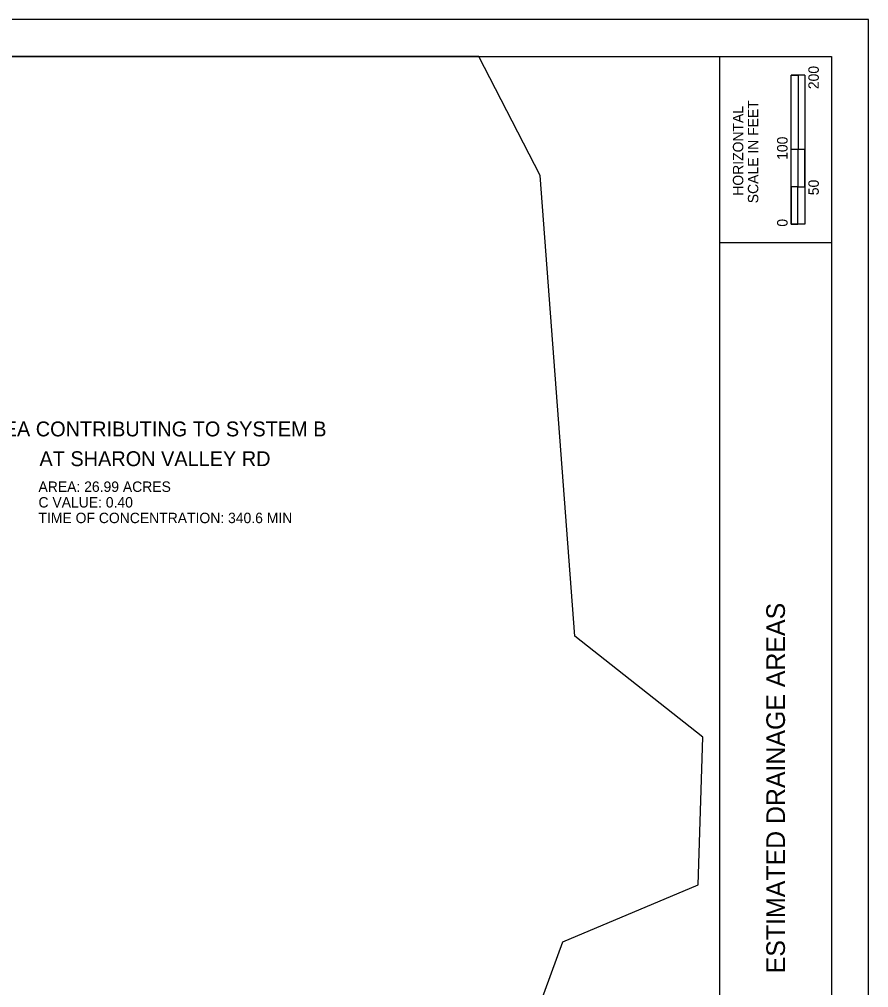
# Model space of a CAD drawing. Extents: x 0 to 1986472, y -8 to 751871.
# Drawn here: x 22.58 to 34, y 8.99 to 22 of the extents above; entities that cross this region are included whole.
import ezdxf

# ---------------------------------------------------------------- set-up
doc = ezdxf.new("R2010")
doc.units = 0
for name, color, linetype in [('_CIVIL_CONSTRUCTION', 7, 'Continuous'), ('DT_X_Contour_Major', 7, 'Continuous'), ('DT_X_Contour_Minor', 7, 'Continuous'), ('DT_X_Spot_Elev', 7, 'Continuous'), ('DT_X_Triangles', 7, 'Continuous')]:
    doc.layers.add(name, color=color, linetype=linetype)

msp = doc.modelspace()

# ---------------------------------------------------------------- linework, layer by layer
at = {"layer": 'DT_X_Contour_Major'}
for p, q in [((32, 0.5), (32, 21.5)), ((32, 19), (33.5, 19))]:
    msp.add_line(p, q, dxfattribs=at)
msp.add_lwpolyline([(1.5, 21.5), (33.5, 21.5), (33.5, 0.5), (1.5, 0.5)], close=True, dxfattribs=at)
at = {"layer": 'DT_X_Contour_Minor'}
for p, q in [((32.957, 19.25), (32.957, 21.25)), ((33.144, 21.25), (32.957, 21.25)), ((32.957, 20.25), (32.957, 21.25)), ((32.957, 21.25), (33.05, 21.25)), ((33.05, 21.25), (33.051, 21.25)), ((33.051, 21.25), (33.051, 20.25)), ((33.144, 21.25), (33.144, 19.25)), ((33.051, 20.25), (32.957, 20.25)), ((33.143, 20.25), (33.05, 20.25)), ((33.05, 20.25), (33.05, 19.75)), ((33.143, 19.75), (33.143, 20.25)), ((33.05, 19.75), (32.957, 19.75)), ((32.957, 19.75), (32.957, 19.25)), ((33.05, 19.75), (33.143, 19.75)), ((33.05, 19.25), (33.05, 19.75)), ((33.144, 19.25), (32.957, 19.25)), ((32.957, 19.25), (33.05, 19.25))]:
    msp.add_line(p, q, dxfattribs=at)
at = {"layer": 'DT_X_Spot_Elev'}
msp.add_lwpolyline([(19.833, 5.27), (25.004, 3.846), (26.116, 2.497), (27.559, 3.231), (29.89, 9.604), (31.708, 10.371), (31.771, 12.356), (30.05, 13.71), (29.585, 19.901), (28.762, 21.5), (9.997, 21.5)], dxfattribs=at)
at = {"layer": 'DT_X_Triangles'}
msp.add_lwpolyline([(0, 0), (34, 0), (34, 22), (0, 22)], close=True, dxfattribs=at)

# ---------------------------------------------------------------- texts
at = {"layer": '_CIVIL_CONSTRUCTION'}
for s, height, p in [('AREA CONTRIBUTING TO SYSTEM B', 0.2, (22.002, 16.396)), ('AT SHARON VALLEY RD', 0.2, (22.854, 15.996)), ('AREA: 26.99 ACRES', 0.14, (22.841, 15.65)), ('C VALUE: 0.40', 0.14, (22.841, 15.44)), ('TIME OF CONCENTRATION: 340.6 MIN', 0.14, (22.841, 15.23))]:
    msp.add_text(s, height=height, dxfattribs=at).set_placement(p)
at = {"layer": 'DT_X_Contour_Minor'}
for s, height, p in [('200', 0.14, (33.33, 21.062)), ('HORIZONTAL', 0.14, (32.315, 19.63)), ('SCALE IN FEET', 0.14, (32.517, 19.529)), ('100', 0.14, (32.91, 20.112)), ('50', 0.14, (33.33, 19.637)), ('0', 0.14, (32.91, 19.214)), ('ESTIMATED DRAINAGE AREAS', 0.25, (32.875, 9.181))]:
    msp.add_text(s, height=height, rotation=90, dxfattribs=at).set_placement(p)

doc.saveas('drawing.dxf')
